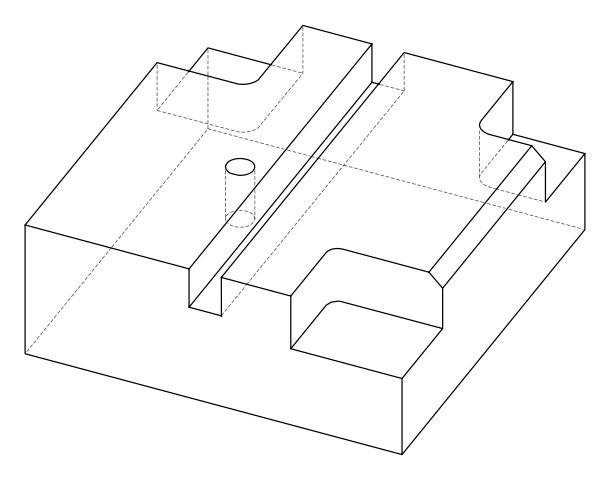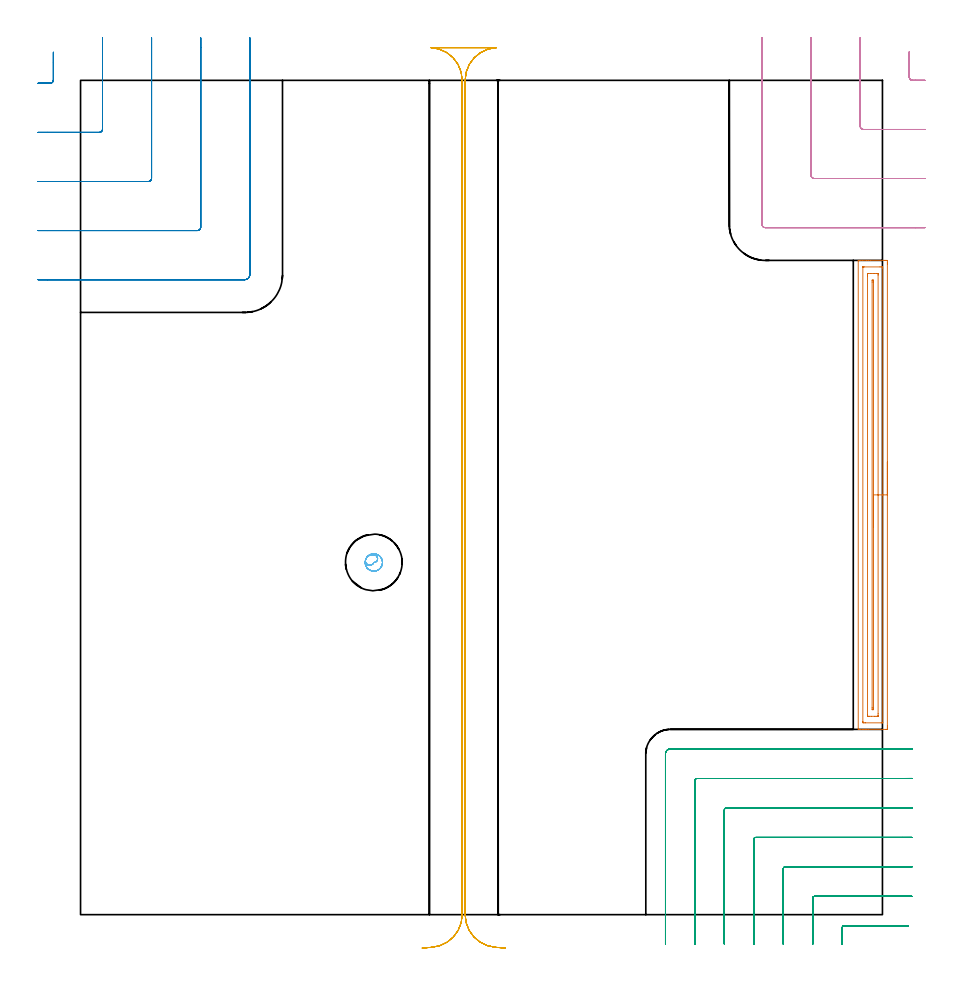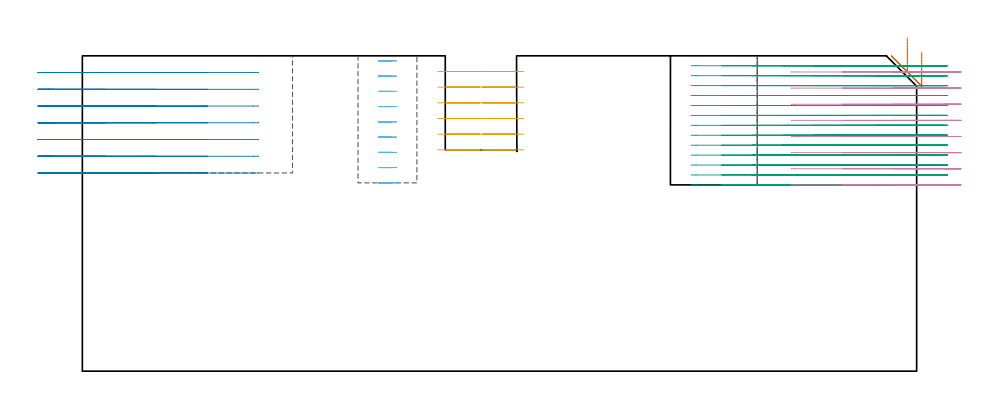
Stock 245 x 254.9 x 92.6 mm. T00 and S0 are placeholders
(PLAN: 6 operations, 4 tool changes, 40.7 min)
(1 AREA_MILL | FG_CHAMFER_SURFACE | UGT0205_001 | 4.75 min | 6105 mm3)
(2 MILL_CORNER_NOTCH_RECTANGULAR | CORNER_NOTCH_RECTANGULAR | UGT0201_094 | Follow Part, ap 5, ae 75% | 6.24 min | 149510 mm3)
(3 MILL_CORNER_NOTCH_RECTANGULAR_1 | CORNER_NOTCH_RECTANGULAR_1 | NXT0201_011 | Follow Part, ap 3, ae 75% | 16.82 min | 154433 mm3)
(4 MILL_CORNER_NOTCH_RECTANGULAR_2 | CORNER_NOTCH_RECTANGULAR_2 | UGT0201_094 | Follow Part, ap 5, ae 75% | 4.65 min | 96365 mm3)
(5 MILL_RECTANGULAR_SLOT | SLOT_RECTANGULAR | UGT0201_094 | Follow Part, ap 5, ae 75% | 7.24 min | 147086 mm3)
(6 MILL_BLIND_HOLE_FROM_SOLID_MATERIAL | STEP1POCKET | NXT0201_011 | Spiral | 1 min | 8761 mm3)
(TOOL UGT0205_001 | Chamfer Mill 20 x 3 x 45 deg. | D20 FL50 Z2)
(TOOL UGT0201_094 | End mill 20 mm | D20 FL38 Z4)
(TOOL NXT0201_011 | ENDMILL 12mm [2P460-1200-NA 1630] | D12 FL38 Z6)
(OP 1 AREA_MILL)
G17 G21 G94 G90
T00 M6
G54
G17 G0 G90 X246.5 Y138.25 S1061 M3
G43 Z102.6 H0
Z93.7
G94 G1 Y138.212 Z92.828 F250.
Y138.098 Z91.964
Y137.909 Z91.112
Y137.647 Z90.28
Y137.313 Z89.474
Y136.91 Z88.7
Y136.442 Z87.964
Y135.91 Z87.272
Y135.321 Z86.629
Y134.678 Z86.04
Y133.986 Z85.509
Y133.25 Z85.04
Y132.476 Z84.637
Y131.67 Z84.303
Y130.838 Z84.041
Y129.987 Z83.852
Y129.122 Z83.738
Y128.25 Z83.7
Y57.632
X246.499 Y57.22 Z83.701
X246.495 Y56.743 Z83.703
X246.492 Y56.609 Z83.706
X246.024 Y56.6 Z84.173
X240.725 Z89.469
X240.184 Z90.013
X239.842 Z90.354
X239.301 Z90.896
X238.959 Z91.236
X238.275 Z91.924
X237.968 Z92.231
X237.613 Y56.607 Z92.578
X237.603 Y56.609 Z92.588
X237.6 Y56.773 Z92.6
Y199.727
X237.602 Y199.893 Z92.588
X237.613 Y199.9 Z92.577
X237.968 Z92.232
X238.276 Z91.924
X238.959 Z91.236
X240.184 Z90.013
X240.725 Z89.469
X241.338 Z88.858
X245.754 Z84.444
X246.024 Y199.897 Z84.173
X246.492 Y199.891 Z83.706
X246.495 Y199.756 Z83.703
X246.499 Y199.28 Z83.701
X246.5 Y198.799 Z83.7
Y128.25
X245.086 Z85.114
X245.085 Y58.692 Z85.115
X245.084 Y58.64 Z85.116
X245.082 Y58.616 Z85.118
X245.08 Y58.611 Z85.12
X245.061 Y58.608 Z85.139
X244.659 Y58.601 Z85.541
X239.842 Z90.358
X239.358 Y58.603 Z90.842
X239.127 Y58.61 Z91.073
X239.021 Y58.621 Z91.179
X239.015 Y58.95 Z91.185
Y59.007
Y197.808
X239.016 Y197.86 Z91.184
X239.018 Y197.884 Z91.182
X239.02 Y197.889 Z91.18
X239.039 Y197.892 Z91.161
X239.441 Y197.899 Z90.759
X244.258 Z85.942
X244.742 Y197.897 Z85.458
X244.973 Y197.89 Z85.227
X245.079 Y197.879 Z85.121
X245.085 Y197.55 Z85.115
Y197.493
X245.086 Y128.25 Z85.114
X243.671 Z86.529
Y61.387
X243.669 Y60.793 Z86.531
X243.666 Y60.644 Z86.534
X243.665 Y60.615 Z86.535
X243.629 Y60.609 Z86.571
X243.563 Y60.603 Z86.637
X243.375 Y60.601 Z86.825
X242.683 Y60.6 Z87.517
X241.608 Z88.592
X240.916 Y60.601 Z89.284
X240.725 Y60.605 Z89.475
X240.534 Y60.61 Z89.666
X240.435 Y60.623 Z89.765
X240.432 Y60.694 Z89.768
X240.431 Y60.793 Z89.769
X240.429 Y61.093 Z89.771
Y195.113
X240.431 Y195.707 Z89.769
X240.434 Y195.856 Z89.766
X240.435 Y195.885 Z89.765
X240.471 Y195.891 Z89.729
X240.537 Y195.897 Z89.663
X240.725 Y195.899 Z89.475
X241.417 Y195.9 Z88.783
X242.492 Z87.708
X243.184 Y195.899 Z87.016
X243.375 Y195.895 Z86.825
X243.566 Y195.89 Z86.634
X243.665 Y195.877 Z86.535
X243.668 Y195.806 Z86.532
X243.669 Y195.707 Z86.531
X243.671 Y195.407 Z86.529
Y128.25
X242.257 Z87.943
Y63.054
X242.255 Y62.82 Z87.945
X242.251 Y62.617 Z87.949
X242.05 Y62.61 Z88.15
X241.85 Y62.617 Z88.35
X241.846 Y62.817 Z88.354
X241.843 Y63.236 Z88.357
Y193.263
X241.845 Y193.68 Z88.355
X241.849 Y193.883 Z88.351
X242.05 Y193.89 Z88.15
X242.25 Y193.883 Z87.95
X242.254 Y193.683 Z87.946
X242.257 Y193.264 Z87.943
Y128.25
Y127.378 Z87.981
Y126.514 Z88.095
Y125.662 Z88.283
Y124.83 Z88.546
Y124.024 Z88.88
Y123.25 Z89.282
Y122.514 Z89.751
Y121.822 Z90.282
Y121.179 Z90.872
Y120.59 Z91.515
Y120.058 Z92.207
Y119.59 Z92.943
Y119.187 Z93.717
Y118.853 Z94.523
Y118.591 Z95.355
Y118.402 Z96.206
Y118.288 Z97.071
Y118.25 Z97.943
G0 Z102.6
M5
M2
(OP 2 MILL_CORNER_NOTCH_RECTANGULAR)
G17 G21 G94 G90
T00 M6
G54
G17 G0 G90 X-13. Y254. S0 M3
G43 Z102.6 H0
Z87.686
G94 G1 X-10. F250.
X-9.295 F500.
G3 X-8.3 Y254.995 R1.
G1 Y260.478
Y263.478 F250.
G0 Z102.6
X-13. Y239.
Z87.686
G1 X-10.
X5.705 F500.
G3 X6.7 Y239.995 R1.
G1 Y264.9
Y267.9 F250.
G0 Z102.6
X-13. Y224.
Z87.686
G1 X-10.
X20.704 F500.
G3 X21.7 Y224.996 R1.
G1 Y264.9
Y267.9 F250.
G0 Z102.6
X-13. Y209.
Z87.686
G1 X-10.
X35.704 F500.
G3 X36.7 Y209.996 R1.
G1 Y264.9
Y267.9 F250.
G0 Z102.6
X-13. Y194.
Z87.686
G1 X-10.
X50.2 F500.
G3 X51.7 Y195.5 R1.5
G1 Y264.9
Y267.9 F250.
G0 Z102.6
X-13. Y254.
Z82.771
G1 X-10.
X-9.295 F500.
G3 X-8.3 Y254.995 R1.
G1 Y260.478
Y263.478 F250.
G0 Z102.6
X-13. Y239.
Z82.771
G1 X-10.
X5.705 F500.
G3 X6.7 Y239.995 R1.
G1 Y264.9
Y267.9 F250.
G0 Z102.6
X-13. Y224.
Z82.771
G1 X-10.
X20.704 F500.
G3 X21.7 Y224.996 R1.
G1 Y264.9
Y267.9 F250.
G0 Z102.6
X-13. Y209.
Z82.771
G1 X-10.
X35.704 F500.
G3 X36.7 Y209.996 R1.
G1 Y264.9
Y267.9 F250.
G0 Z102.6
X-13. Y194.
Z82.771
G1 X-10.
X50.2 F500.
G3 X51.7 Y195.5 R1.5
G1 Y264.9
Y267.9 F250.
G0 Z102.6
X-13. Y254.
Z77.857
G1 X-10.
X-9.295 F500.
G3 X-8.3 Y254.995 R1.
G1 Y260.478
Y263.478 F250.
G0 Z102.6
X-13. Y239.
Z77.857
G1 X-10.
X5.705 F500.
G3 X6.7 Y239.995 R1.
G1 Y264.9
Y267.9 F250.
G0 Z102.6
X-13. Y224.
Z77.857
G1 X-10.
X20.704 F500.
G3 X21.7 Y224.996 R1.
G1 Y264.9
Y267.9 F250.
G0 Z102.6
X-13. Y209.
Z77.857
G1 X-10.
X35.704 F500.
G3 X36.7 Y209.996 R1.
G1 Y264.9
Y267.9 F250.
G0 Z102.6
X-13. Y194.
Z77.857
G1 X-10.
X50.2 F500.
G3 X51.7 Y195.5 R1.5
G1 Y264.9
Y267.9 F250.
G0 Z102.6
X-13. Y254.
Z72.943
G1 X-10.
X-9.295 F500.
G3 X-8.3 Y254.995 R1.
G1 Y260.478
Y263.478 F250.
G0 Z102.6
X-13. Y239.
Z72.943
G1 X-10.
X5.705 F500.
G3 X6.7 Y239.995 R1.
G1 Y264.9
Y267.9 F250.
G0 Z102.6
X-13. Y224.
Z72.943
G1 X-10.
X20.704 F500.
G3 X21.7 Y224.996 R1.
G1 Y264.9
Y267.9 F250.
G0 Z102.6
X-13. Y209.
Z72.943
G1 X-10.
X35.704 F500.
G3 X36.7 Y209.996 R1.
G1 Y264.9
Y267.9 F250.
G0 Z102.6
X-13. Y194.
Z72.943
G1 X-10.
X50.2 F500.
G3 X51.7 Y195.5 R1.5
G1 Y264.9
Y267.9 F250.
G0 Z102.6
X-13. Y254.
Z68.029
G1 X-10.
X-9.295 F500.
G3 X-8.3 Y254.995 R1.
G1 Y260.478
Y263.478 F250.
G0 Z102.6
X-13. Y239.
Z68.029
G1 X-10.
X5.705 F500.
G3 X6.7 Y239.995 R1.
G1 Y264.9
Y267.9 F250.
G0 Z102.6
X-13. Y224.
Z68.029
G1 X-10.
X20.704 F500.
G3 X21.7 Y224.996 R1.
G1 Y264.9
Y267.9 F250.
G0 Z102.6
X-13. Y209.
Z68.029
G1 X-10.
X35.704 F500.
G3 X36.7 Y209.996 R1.
G1 Y264.9
Y267.9 F250.
G0 Z102.6
X-13. Y194.
Z68.029
G1 X-10.
X50.2 F500.
G3 X51.7 Y195.5 R1.5
G1 Y264.9
Y267.9 F250.
G0 Z102.6
X-13. Y254.
Z63.114
G1 X-10.
X-9.295 F500.
G3 X-8.3 Y254.995 R1.
G1 Y260.478
Y263.478 F250.
G0 Z102.6
X-13. Y239.
Z63.114
G1 X-10.
X5.705 F500.
G3 X6.7 Y239.995 R1.
G1 Y264.9
Y267.9 F250.
G0 Z102.6
X-13. Y224.
Z63.114
G1 X-10.
X20.704 F500.
G3 X21.7 Y224.996 R1.
G1 Y264.9
Y267.9 F250.
G0 Z102.6
X-13. Y209.
Z63.114
G1 X-10.
X35.704 F500.
G3 X36.7 Y209.996 R1.
G1 Y264.9
Y267.9 F250.
G0 Z102.6
X-13. Y194.
Z63.114
G1 X-10.
X50.2 F500.
G3 X51.7 Y195.5 R1.5
G1 Y264.9
Y267.9 F250.
G0 Z102.6
X-13. Y254.
Z58.2
G1 X-10.
X-9.295 F500.
G3 X-8.3 Y254.995 R1.
G1 Y260.478
Y263.478 F250.
G0 Z102.6
X-13. Y239.
Z58.2
G1 X-10.
X5.705 F500.
G3 X6.7 Y239.995 R1.
G1 Y264.9
Y267.9 F250.
G0 Z102.6
X-13. Y224.
Z58.2
G1 X-10.
X20.704 F500.
G3 X21.7 Y224.996 R1.
G1 Y264.9
Y267.9 F250.
G0 Z102.6
X-13. Y209.
Z58.2
G1 X-10.
X35.704 F500.
G3 X36.7 Y209.996 R1.
G1 Y264.9
Y267.9 F250.
G0 Z102.6
X-13. Y194.
Z58.2
G1 X-10.
X50.2 F500.
G3 X51.7 Y195.5 R1.5
G1 Y264.9
Y267.9 F250.
G0 Z102.6
M5
M2
(OP 3 MILL_CORNER_NOTCH_RECTANGULAR_1)
G17 G21 G94 G90
T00 M6
G54
G17 G0 G90 X252.944 Y-3.4 S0 M3
G43 Z102.6 H1
Z89.685
G94 G1 X249.944 F250.
X233.296 F500.
G3 X232.7 Y-3.996 R0.6
G1 Y-6.
Y-9. F250.
G0 Z102.6
X254. Y5.61
Z89.685
G1 X251. Y5.6
X250.853 F500.
X224.296
G3 X223.7 Y5.004 R0.6
G1 Y-6.
Y-9. F250.
G0 Z102.6
X254. Y14.613
Z89.685
G1 X251. Y14.6
X250.853 F500.
X215.296
G3 X214.7 Y14.004 R0.6
G1 Y-6.
Y-9. F250.
G0 Z102.6
X254. Y23.617
Z89.685
G1 X251. Y23.6
X250.853 F500.
X206.297
G3 X205.7 Y23.003 R0.6
G1 Y-6.
Y-9. F250.
G0 Z102.6
X254. Y32.625
Z89.685
G1 X251. Y32.601
X250.853 Y32.6 F500.
X197.297
G3 X196.7 Y32.003 R0.6
G1 Y-6.
Y-9. F250.
G0 Z102.6
X254. Y41.65
Z89.685
G1 X251. Y41.601
X250.853 Y41.6 F500.
X188.297
G3 X187.7 Y41.003 R0.6
G1 Y-6.
Y-9. F250.
G0 Z102.6
X253.853 Y50.6
Z89.685
G1 X250.853
X180.2 F500.
G3 X178.7 Y49.1 R1.5
G1 Y-6.
Y-9. F250.
G0 Z102.6
X252.944 Y-3.4
Z86.769
G1 X249.944
X233.296 F500.
G3 X232.7 Y-3.996 R0.6
G1 Y-6.
Y-9. F250.
G0 Z102.6
X254. Y5.6
Z86.769
G1 X251.
X224.296 F500.
G3 X223.7 Y5.004 R0.6
G1 Y-6.
Y-9. F250.
G0 Z102.6
X254. Y14.6
Z86.769
G1 X251.
X215.296 F500.
G3 X214.7 Y14.004 R0.6
G1 Y-6.
Y-9. F250.
G0 Z102.6
X254. Y23.6
Z86.769
G1 X251.
X206.297 F500.
G3 X205.7 Y23.003 R0.6
G1 Y-6.
Y-9. F250.
G0 Z102.6
X254. Y32.6
Z86.769
G1 X251.
X197.297 F500.
G3 X196.7 Y32.003 R0.6
G1 Y-6.
Y-9. F250.
G0 Z102.6
X254. Y41.6
Z86.769
G1 X251.
X188.297 F500.
G3 X187.7 Y41.003 R0.6
G1 Y-6.
Y-9. F250.
G0 Z102.6
X254. Y50.6
Z86.769
G1 X251.
X180.2 F500.
G3 X178.7 Y49.1 R1.5
G1 Y-6.
Y-9. F250.
G0 Z102.6
X252.944 Y-3.4
Z83.854
G1 X249.944
X233.296 F500.
G3 X232.7 Y-3.996 R0.6
G1 Y-6.
Y-9. F250.
G0 Z102.6
X254. Y5.6
Z83.854
G1 X251.
X224.296 F500.
G3 X223.7 Y5.004 R0.6
G1 Y-6.
Y-9. F250.
G0 Z102.6
X254. Y14.6
Z83.854
G1 X251.
X215.296 F500.
G3 X214.7 Y14.004 R0.6
G1 Y-6.
Y-9. F250.
G0 Z102.6
X254. Y23.6
Z83.854
G1 X251.
X206.297 F500.
G3 X205.7 Y23.003 R0.6
G1 Y-6.
Y-9. F250.
G0 Z102.6
X254. Y32.6
Z83.854
G1 X251.
X197.297 F500.
G3 X196.7 Y32.003 R0.6
G1 Y-6.
Y-9. F250.
G0 Z102.6
X254. Y41.6
Z83.854
G1 X251.
X188.297 F500.
G3 X187.7 Y41.003 R0.6
G1 Y-6.
Y-9. F250.
G0 Z102.6
X254. Y50.6
Z83.854
G1 X251.
X180.2 F500.
G3 X178.7 Y49.1 R1.5
G1 Y-6.
Y-9. F250.
G0 Z102.6
X252.944 Y-3.4
Z80.938
G1 X249.944
X233.296 F500.
G3 X232.7 Y-3.996 R0.6
G1 Y-6.
Y-9. F250.
G0 Z102.6
X254. Y5.6
Z80.938
G1 X251.
X224.296 F500.
G3 X223.7 Y5.004 R0.6
G1 Y-6.
Y-9. F250.
G0 Z102.6
X254. Y14.6
Z80.938
G1 X251.
X215.296 F500.
G3 X214.7 Y14.004 R0.6
G1 Y-6.
Y-9. F250.
G0 Z102.6
X254. Y23.6
Z80.938
G1 X251.
X206.297 F500.
G3 X205.7 Y23.003 R0.6
G1 Y-6.
Y-9. F250.
G0 Z102.6
X254. Y32.6
Z80.938
G1 X251.
X197.297 F500.
G3 X196.7 Y32.003 R0.6
G1 Y-6.
Y-9. F250.
G0 Z102.6
X254. Y41.6
Z80.938
G1 X251.
X188.297 F500.
G3 X187.7 Y41.003 R0.6
G1 Y-6.
Y-9. F250.
G0 Z102.6
X254. Y50.6
Z80.938
G1 X251.
X180.2 F500.
G3 X178.7 Y49.1 R1.5
G1 Y-6.
Y-9. F250.
G0 Z102.6
X252.944 Y-3.4
Z78.023
G1 X249.944
X233.296 F500.
G3 X232.7 Y-3.996 R0.6
G1 Y-6.
Y-9. F250.
G0 Z102.6
X254. Y5.6
Z78.023
G1 X251.
X224.296 F500.
G3 X223.7 Y5.004 R0.6
G1 Y-6.
Y-9. F250.
G0 Z102.6
X254. Y14.6
Z78.023
G1 X251.
X215.296 F500.
G3 X214.7 Y14.004 R0.6
G1 Y-6.
Y-9. F250.
G0 Z102.6
X254. Y23.6
Z78.023
G1 X251.
X206.297 F500.
G3 X205.7 Y23.003 R0.6
G1 Y-6.
Y-9. F250.
G0 Z102.6
X254. Y32.6
Z78.023
G1 X251.
X197.297 F500.
G3 X196.7 Y32.003 R0.6
G1 Y-6.
Y-9. F250.
G0 Z102.6
X254. Y41.6
Z78.023
G1 X251.
X188.297 F500.
G3 X187.7 Y41.003 R0.6
G1 Y-6.
Y-9. F250.
G0 Z102.6
X254. Y50.6
Z78.023
G1 X251.
X180.2 F500.
G3 X178.7 Y49.1 R1.5
G1 Y-6.
Y-9. F250.
G0 Z102.6
X252.944 Y-3.4
Z75.108
G1 X249.944
X233.296 F500.
G3 X232.7 Y-3.996 R0.6
G1 Y-6.
Y-9. F250.
G0 Z102.6
X254. Y5.6
Z75.108
G1 X251.
X224.296 F500.
G3 X223.7 Y5.004 R0.6
G1 Y-6.
Y-9. F250.
G0 Z102.6
X254. Y14.6
Z75.108
G1 X251.
X215.296 F500.
G3 X214.7 Y14.004 R0.6
G1 Y-6.
Y-9. F250.
G0 Z102.6
X254. Y23.6
Z75.108
G1 X251.
X206.297 F500.
G3 X205.7 Y23.003 R0.6
G1 Y-6.
Y-9. F250.
G0 Z102.6
X254. Y32.6
Z75.108
G1 X251.
X197.297 F500.
G3 X196.7 Y32.003 R0.6
G1 Y-6.
Y-9. F250.
G0 Z102.6
X254. Y41.6
Z75.108
G1 X251.
X188.297 F500.
G3 X187.7 Y41.003 R0.6
G1 Y-6.
Y-9. F250.
G0 Z102.6
X254. Y50.6
Z75.108
G1 X251.
X180.2 F500.
G3 X178.7 Y49.1 R1.5
G1 Y-6.
Y-9. F250.
G0 Z102.6
X252.944 Y-3.4
Z72.192
G1 X249.944
X233.296 F500.
G3 X232.7 Y-3.996 R0.6
G1 Y-6.
Y-9. F250.
G0 Z102.6
X254. Y5.6
Z72.192
G1 X251.
X224.296 F500.
G3 X223.7 Y5.004 R0.6
G1 Y-6.
Y-9. F250.
G0 Z102.6
X254. Y14.6
Z72.192
G1 X251.
X215.296 F500.
G3 X214.7 Y14.004 R0.6
G1 Y-6.
Y-9. F250.
G0 Z102.6
X254. Y23.6
Z72.192
G1 X251.
X206.297 F500.
G3 X205.7 Y23.003 R0.6
G1 Y-6.
Y-9. F250.
G0 Z102.6
X254. Y32.6
Z72.192
G1 X251.
X197.297 F500.
G3 X196.7 Y32.003 R0.6
G1 Y-6.
Y-9. F250.
G0 Z102.6
X254. Y41.6
Z72.192
G1 X251.
X188.297 F500.
G3 X187.7 Y41.003 R0.6
G1 Y-6.
Y-9. F250.
G0 Z102.6
X254. Y50.6
Z72.192
G1 X251.
X180.2 F500.
G3 X178.7 Y49.1 R1.5
G1 Y-6.
Y-9. F250.
G0 Z102.6
X252.944 Y-3.4
Z69.277
G1 X249.944
X233.296 F500.
G3 X232.7 Y-3.996 R0.6
G1 Y-6.
Y-9. F250.
G0 Z102.6
X254. Y5.6
Z69.277
G1 X251.
X224.296 F500.
G3 X223.7 Y5.004 R0.6
G1 Y-6.
Y-9. F250.
G0 Z102.6
X254. Y14.6
Z69.277
G1 X251.
X215.296 F500.
G3 X214.7 Y14.004 R0.6
G1 Y-6.
Y-9. F250.
G0 Z102.6
X254. Y23.6
Z69.277
G1 X251.
X206.297 F500.
G3 X205.7 Y23.003 R0.6
G1 Y-6.
Y-9. F250.
G0 Z102.6
X254. Y32.6
Z69.277
G1 X251.
X197.297 F500.
G3 X196.7 Y32.003 R0.6
G1 Y-6.
Y-9. F250.
G0 Z102.6
X254. Y41.6
Z69.277
G1 X251.
X188.297 F500.
G3 X187.7 Y41.003 R0.6
G1 Y-6.
Y-9. F250.
G0 Z102.6
X254. Y50.6
Z69.277
G1 X251.
X180.2 F500.
G3 X178.7 Y49.1 R1.5
G1 Y-6.
Y-9. F250.
G0 Z102.6
X252.944 Y-3.4
Z66.362
G1 X249.944
X233.296 F500.
G3 X232.7 Y-3.996 R0.6
G1 Y-6.
Y-9. F250.
G0 Z102.6
X254. Y5.6
Z66.362
G1 X251.
X224.296 F500.
G3 X223.7 Y5.004 R0.6
G1 Y-6.
Y-9. F250.
G0 Z102.6
X254. Y14.6
Z66.362
G1 X251.
X215.296 F500.
G3 X214.7 Y14.004 R0.6
G1 Y-6.
Y-9. F250.
G0 Z102.6
X254. Y23.6
Z66.362
G1 X251.
X206.297 F500.
G3 X205.7 Y23.003 R0.6
G1 Y-6.
Y-9. F250.
G0 Z102.6
X254. Y32.6
Z66.362
G1 X251.
X197.297 F500.
G3 X196.7 Y32.003 R0.6
G1 Y-6.
Y-9. F250.
G0 Z102.6
X254. Y41.6
Z66.362
G1 X251.
X188.297 F500.
G3 X187.7 Y41.003 R0.6
G1 Y-6.
Y-9. F250.
G0 Z102.6
X254. Y50.6
Z66.362
G1 X251.
X180.2 F500.
G3 X178.7 Y49.1 R1.5
G1 Y-6.
Y-9. F250.
G0 Z102.6
X252.944 Y-3.4
Z63.446
G1 X249.944
X233.296 F500.
G3 X232.7 Y-3.996 R0.6
G1 Y-6.
Y-9. F250.
G0 Z102.6
X254. Y5.6
Z63.446
G1 X251.
X224.296 F500.
G3 X223.7 Y5.004 R0.6
G1 Y-6.
Y-9. F250.
G0 Z102.6
X254. Y14.6
Z63.446
G1 X251.
X215.296 F500.
G3 X214.7 Y14.004 R0.6
G1 Y-6.
Y-9. F250.
G0 Z102.6
X254. Y23.6
Z63.446
G1 X251.
X206.297 F500.
G3 X205.7 Y23.003 R0.6
G1 Y-6.
Y-9. F250.
G0 Z102.6
X254. Y32.6
Z63.446
G1 X251.
X197.297 F500.
G3 X196.7 Y32.003 R0.6
G1 Y-6.
Y-9. F250.
G0 Z102.6
X254. Y41.6
Z63.446
G1 X251.
X188.297 F500.
G3 X187.7 Y41.003 R0.6
G1 Y-6.
Y-9. F250.
G0 Z102.6
X254. Y50.6
Z63.446
G1 X251.
X180.2 F500.
G3 X178.7 Y49.1 R1.5
G1 Y-6.
Y-9. F250.
G0 Z102.6
X252.944 Y-3.4
Z60.531
G1 X249.944
X233.296 F500.
G3 X232.7 Y-3.996 R0.6
G1 Y-6.
Y-9. F250.
G0 Z102.6
X254. Y5.6
Z60.531
G1 X251.
X224.296 F500.
G3 X223.7 Y5.004 R0.6
G1 Y-6.
Y-9. F250.
G0 Z102.6
X254. Y14.6
Z60.531
G1 X251.
X215.296 F500.
G3 X214.7 Y14.004 R0.6
G1 Y-6.
Y-9. F250.
G0 Z102.6
X254. Y23.6
Z60.531
G1 X251.
X206.297 F500.
G3 X205.7 Y23.003 R0.6
G1 Y-6.
Y-9. F250.
G0 Z102.6
X254. Y32.6
Z60.531
G1 X251.
X197.297 F500.
G3 X196.7 Y32.003 R0.6
G1 Y-6.
Y-9. F250.
G0 Z102.6
X254. Y41.6
Z60.531
G1 X251.
X188.297 F500.
G3 X187.7 Y41.003 R0.6
G1 Y-6.
Y-9. F250.
G0 Z102.6
X254. Y50.6
Z60.531
G1 X251.
X180.2 F500.
G3 X178.7 Y49.1 R1.5
G1 Y-6.
Y-9. F250.
G0 Z102.6
X252.944 Y-3.4
Z57.615
G1 X249.944
X233.296 F500.
G3 X232.7 Y-3.996 R0.6
G1 Y-6.
Y-9. F250.
G0 Z102.6
X254. Y5.6
Z57.615
G1 X251.
X224.296 F500.
G3 X223.7 Y5.004 R0.6
G1 Y-6.
Y-9. F250.
G0 Z102.6
X254. Y14.6
Z57.615
G1 X251.
X215.296 F500.
G3 X214.7 Y14.004 R0.6
G1 Y-6.
Y-9. F250.
G0 Z102.6
X254. Y23.6
Z57.615
G1 X251.
X206.297 F500.
G3 X205.7 Y23.003 R0.6
G1 Y-6.
Y-9. F250.
G0 Z102.6
X254. Y32.6
Z57.615
G1 X251.
X197.297 F500.
G3 X196.7 Y32.003 R0.6
G1 Y-6.
Y-9. F250.
G0 Z102.6
X254. Y41.6
Z57.615
G1 X251.
X188.297 F500.
G3 X187.7 Y41.003 R0.6
G1 Y-6.
Y-9. F250.
G0 Z102.6
X254. Y50.6
Z57.615
G1 X251.
X180.2 F500.
G3 X178.7 Y49.1 R1.5
G1 Y-6.
Y-9. F250.
G0 Z102.6
X252.944 Y-3.4
Z54.7
G1 X249.944
X233.296 F500.
G3 X232.7 Y-3.996 R0.6
G1 Y-6.
Y-9. F250.
G0 Z102.6
X254. Y5.6
Z54.7
G1 X251.
X224.296 F500.
G3 X223.7 Y5.004 R0.6
G1 Y-6.
Y-9. F250.
G0 Z102.6
X254. Y14.6
Z54.7
G1 X251.
X215.296 F500.
G3 X214.7 Y14.004 R0.6
G1 Y-6.
Y-9. F250.
G0 Z102.6
X254. Y23.6
Z54.7
G1 X251.
X206.297 F500.
G3 X205.7 Y23.003 R0.6
G1 Y-6.
Y-9. F250.
G0 Z102.6
X254. Y32.6
Z54.7
G1 X251.
X197.297 F500.
G3 X196.7 Y32.003 R0.6
G1 Y-6.
Y-9. F250.
G0 Z102.6
X254. Y41.6
Z54.7
G1 X251.
X188.297 F500.
G3 X187.7 Y41.003 R0.6
G1 Y-6.
Y-9. F250.
G0 Z102.6
X254. Y50.6
Z54.7
G1 X251.
X180.2 F500.
G3 X178.7 Y49.1 R1.5
G1 Y-6.
Y-9. F250.
G0 Z102.6
M5
M2
(OP 4 MILL_CORNER_NOTCH_RECTANGULAR_2)
G17 G21 G94 G90
T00 M6
G54
G17 G0 G90 X253.2 Y263.624 S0 M3
G43 Z102.6 H0
Z87.862
G94 G1 Y260.624 F250.
Y255.896 F500.
G3 X254.196 Y254.9 R1.
G1 X255.
X258. F250.
G0 Z102.6
X238.2 Y267.9
Z87.862
G1 Y264.9
Y240.896 F500.
G3 X239.196 Y239.9 R1.
G1 X255.
X258. F250.
G0 Z102.6
X223.2 Y267.9
Z87.862
G1 Y264.9
Y225.896 F500.
G3 X224.196 Y224.9 R1.
G1 X255.
X258. F250.
G0 Z102.6
X208.2 Y267.9
Z87.862
G1 Y264.9
Y210.896 F500.
G3 X209.196 Y209.9 R1.
G1 X255.
X258. F250.
G0 Z102.6
X253.2 Y263.624
Z83.125
G1 Y260.624
Y255.896 F500.
G3 X254.196 Y254.9 R1.
G1 X255.
X258. F250.
G0 Z102.6
X238.2 Y267.9
Z83.125
G1 Y264.9
Y240.896 F500.
G3 X239.196 Y239.9 R1.
G1 X255.
X258. F250.
G0 Z102.6
X223.2 Y267.9
Z83.125
G1 Y264.9
Y225.896 F500.
G3 X224.196 Y224.9 R1.
G1 X255.
X258. F250.
G0 Z102.6
X208.2 Y267.9
Z83.125
G1 Y264.9
Y210.896 F500.
G3 X209.196 Y209.9 R1.
G1 X255.
X258. F250.
G0 Z102.6
X253.2 Y263.624
Z78.387
G1 Y260.624
Y255.896 F500.
G3 X254.196 Y254.9 R1.
G1 X255.
X258. F250.
G0 Z102.6
X238.2 Y267.9
Z78.387
G1 Y264.9
Y240.896 F500.
G3 X239.196 Y239.9 R1.
G1 X255.
X258. F250.
G0 Z102.6
X223.2 Y267.9
Z78.387
G1 Y264.9
Y225.896 F500.
G3 X224.196 Y224.9 R1.
G1 X255.
X258. F250.
G0 Z102.6
X208.2 Y267.9
Z78.387
G1 Y264.9
Y210.896 F500.
G3 X209.196 Y209.9 R1.
G1 X255.
X258. F250.
G0 Z102.6
X253.2 Y263.624
Z73.65
G1 Y260.624
Y255.896 F500.
G3 X254.196 Y254.9 R1.
G1 X255.
X258. F250.
G0 Z102.6
X238.2 Y267.9
Z73.65
G1 Y264.9
Y240.896 F500.
G3 X239.196 Y239.9 R1.
G1 X255.
X258. F250.
G0 Z102.6
X223.2 Y267.9
Z73.65
G1 Y264.9
Y225.896 F500.
G3 X224.196 Y224.9 R1.
G1 X255.
X258. F250.
G0 Z102.6
X208.2 Y267.9
Z73.65
G1 Y264.9
Y210.896 F500.
G3 X209.196 Y209.9 R1.
G1 X255.
X258. F250.
G0 Z102.6
X253.2 Y263.624
Z68.912
G1 Y260.624
Y255.896 F500.
G3 X254.196 Y254.9 R1.
G1 X255.
X258. F250.
G0 Z102.6
X238.2 Y267.9
Z68.912
G1 Y264.9
Y240.896 F500.
G3 X239.196 Y239.9 R1.
G1 X255.
X258. F250.
G0 Z102.6
X223.2 Y267.9
Z68.912
G1 Y264.9
Y225.896 F500.
G3 X224.196 Y224.9 R1.
G1 X255.
X258. F250.
G0 Z102.6
X208.2 Y267.9
Z68.912
G1 Y264.9
Y210.896 F500.
G3 X209.196 Y209.9 R1.
G1 X255.
X258. F250.
G0 Z102.6
X253.2 Y263.624
Z64.175
G1 Y260.624
Y255.896 F500.
G3 X254.196 Y254.9 R1.
G1 X255.
X258. F250.
G0 Z102.6
X238.2 Y267.9
Z64.175
G1 Y264.9
Y240.896 F500.
G3 X239.196 Y239.9 R1.
G1 X255.
X258. F250.
G0 Z102.6
X223.2 Y267.9
Z64.175
G1 Y264.9
Y225.896 F500.
G3 X224.196 Y224.9 R1.
G1 X255.
X258. F250.
G0 Z102.6
X208.2 Y267.9
Z64.175
G1 Y264.9
Y210.896 F500.
G3 X209.196 Y209.9 R1.
G1 X255.
X258. F250.
G0 Z102.6
X253.2 Y263.624
Z59.437
G1 Y260.624
Y255.896 F500.
G3 X254.196 Y254.9 R1.
G1 X255.
X258. F250.
G0 Z102.6
X238.2 Y267.9
Z59.437
G1 Y264.9
Y240.896 F500.
G3 X239.196 Y239.9 R1.
G1 X255.
X258. F250.
G0 Z102.6
X223.2 Y267.9
Z59.437
G1 Y264.9
Y225.896 F500.
G3 X224.196 Y224.9 R1.
G1 X255.
X258. F250.
G0 Z102.6
X208.2 Y267.9
Z59.437
G1 Y264.9
Y210.896 F500.
G3 X209.196 Y209.9 R1.
G1 X255.
X258. F250.
G0 Z102.6
X253.2 Y263.624
Z54.7
G1 Y260.624
Y255.896 F500.
G3 X254.196 Y254.9 R1.
G1 X255.
X258. F250.
G0 Z102.6
X238.2 Y267.9
Z54.7
G1 Y264.9
Y240.896 F500.
G3 X239.196 Y239.9 R1.
G1 X255.
X258. F250.
G0 Z102.6
X223.2 Y267.9
Z54.7
G1 Y264.9
Y225.896 F500.
G3 X224.196 Y224.9 R1.
G1 X255.
X258. F250.
G0 Z102.6
X208.2 Y267.9
Z54.7
G1 Y264.9
Y210.896 F500.
G3 X209.196 Y209.9 R1.
G1 X255.
X258. F250.
G0 Z102.6
M5
M2
(OP 5 MILL_RECTANGULAR_SLOT)
G17 G21 G94 G90
T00 M6
G54
G17 G0 G90 X129.717 Y-10.202 S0 M3
G43 Z102.6 H0
Z88.
G94 G1 X126.726 Y-9.97 F250.
G2 X117.5 Y0. R10. F500.
G1 Y254.9
G2 X127.053 Y264.89 R10.
G1 X107.047
G2 X116.6 Y254.9 R10.
G1 Y0.
G2 X107.374 Y-9.97 R10.
G1 X104.383 Y-10.202 F250.
G0 X129.717 Z83.4
G1 X126.726 Y-9.97
G2 X117.5 Y0. R10. F500.
G1 Y254.9
G2 X127.053 Y264.89 R10.
G1 X107.047
G2 X116.6 Y254.9 R10.
G1 Y0.
G2 X107.374 Y-9.97 R10.
G1 X104.383 Y-10.202 F250.
G0 X129.717 Z78.8
G1 X126.726 Y-9.97
G2 X117.5 Y0. R10. F500.
G1 Y254.9
G2 X127.053 Y264.89 R10.
G1 X107.047
G2 X116.6 Y254.9 R10.
G1 Y0.
G2 X107.374 Y-9.97 R10.
G1 X104.383 Y-10.202 F250.
G0 X129.717 Z74.2
G1 X126.726 Y-9.97
G2 X117.5 Y0. R10. F500.
G1 Y254.9
G2 X127.053 Y264.89 R10.
G1 X107.047
G2 X116.6 Y254.9 R10.
G1 Y0.
G2 X107.374 Y-9.97 R10.
G1 X104.383 Y-10.202 F250.
G0 X129.717 Z69.6
G1 X126.726 Y-9.97
G2 X117.5 Y0. R10. F500.
G1 Y254.9
G2 X127.053 Y264.89 R10.
G1 X107.047
G2 X116.6 Y254.9 R10.
G1 Y0.
G2 X107.374 Y-9.97 R10.
G1 X104.383 Y-10.202 F250.
G0 X129.717 Z65.
G1 X126.726 Y-9.97
G2 X117.5 Y0. R10. F500.
G1 Y254.9
G2 X127.053 Y264.89 R10.
G1 X107.047
G2 X116.6 Y254.9 R10.
G1 Y0.
G2 X107.374 Y-9.97 R10.
G1 X104.383 Y-10.202 F250.
G0 Z102.6
M5
M2
(OP 6 MILL_BLIND_HOLE_FROM_SOLID_MATERIAL)
G17 G21 G94 G90
T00 M6
G54
G17 G0 G90 X89.6 Y107.6 S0 M3
G43 Z102.6 H1
Z91.122
G94 G3 X90.014 Y109.836 R1.156 F250.
X87.126 Y108.55 R2.236
X88.65 Y105.126 R2.65
X87.126 Y108.55 R-2.65
X87.888 Y106.838 R1.325
X89.6 Y107.6 R1.325
G0 Z86.644
G3 X90.014 Y109.836 R1.156
X87.126 Y108.55 R2.236
X88.65 Y105.126 R2.65
X87.126 Y108.55 R-2.65
X87.888 Y106.838 R1.325
X89.6 Y107.6 R1.325
G0 Z82.167
G3 X90.014 Y109.836 R1.156
X87.126 Y108.55 R2.236
X88.65 Y105.126 R2.65
X87.126 Y108.55 R-2.65
X87.888 Y106.838 R1.325
X89.6 Y107.6 R1.325
G0 Z77.689
G3 X90.014 Y109.836 R1.156
X87.126 Y108.55 R2.236
X88.65 Y105.126 R2.65
X87.126 Y108.55 R-2.65
X87.888 Y106.838 R1.325
X89.6 Y107.6 R1.325
G0 Z73.211
G3 X90.014 Y109.836 R1.156
X87.126 Y108.55 R2.236
X88.65 Y105.126 R2.65
X87.126 Y108.55 R-2.65
X87.888 Y106.838 R1.325
X89.6 Y107.6 R1.325
G0 Z68.733
G3 X90.014 Y109.836 R1.156
X87.126 Y108.55 R2.236
X88.65 Y105.126 R2.65
X87.126 Y108.55 R-2.65
X87.888 Y106.838 R1.325
X89.6 Y107.6 R1.325
G0 Z64.256
G3 X90.014 Y109.836 R1.156
X87.126 Y108.55 R2.236
X88.65 Y105.126 R2.65
X87.126 Y108.55 R-2.65
X87.888 Y106.838 R1.325
X89.6 Y107.6 R1.325
G0 Z59.778
G3 X90.014 Y109.836 R1.156
X87.126 Y108.55 R2.236
X88.65 Y105.126 R2.65
X87.126 Y108.55 R-2.65
X87.888 Y106.838 R1.325
X89.6 Y107.6 R1.325
G0 Z55.3
G3 X90.014 Y109.836 R1.156
X87.126 Y108.55 R2.236
X88.65 Y105.126 R2.65
X87.126 Y108.55 R-2.65
X87.888 Y106.838 R1.325
X89.6 Y107.6 R1.325
G0 Z102.6
M5
M2
